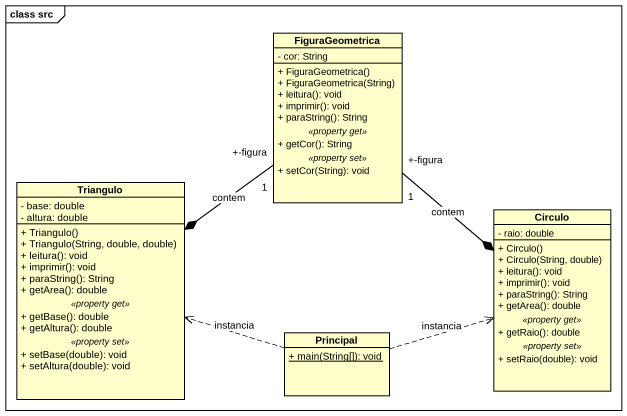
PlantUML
@startuml
mainframe class src
hide circle
hide empty members
skinparam classAttributeIconSize 0
class FiguraGeometrica {
  - cor: String
  --
  + FiguraGeometrica()
  + FiguraGeometrica(String)
  + leitura(): void
  + imprimir(): void
  + paraString(): String
  .. <<property get>> ..
  + getCor(): String
  .. <<property set>> ..
  + setCor(String): void
}
class Triangulo {
  - base: double
  - altura: double
  --
  + Triangulo()
  + Triangulo(String, double, double)
  + leitura(): void
  + imprimir(): void
  + paraString(): String
  + getArea(): double
  .. <<property get>> ..
  + getBase(): double
  + getAltura(): double
  .. <<property set>> ..
  + setBase(double): void
  + setAltura(double): void
}
class Circulo {
  - raio: double
  --
  + Circulo()
  + Circulo(String, double)
  + leitura(): void
  + imprimir(): void
  + paraString(): String
  + getArea(): double
  .. <<property get>> ..
  + getRaio(): double
  .. <<property set>> ..
  + setRaio(double): void
}
class Principal {
  {static} + main(String[]): void
}
FiguraGeometrica "+-figura\n1" --* Triangulo : contem
FiguraGeometrica "+-figura\n1" --* Circulo : contem
Principal .left.> Triangulo : instancia
Principal .right.> Circulo : instancia
@enduml
